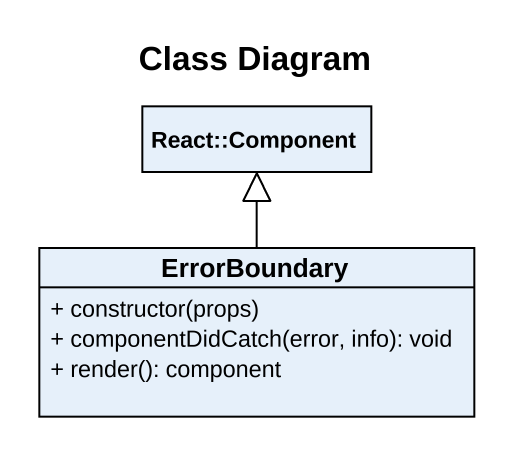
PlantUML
@startuml
title Class Diagram
hide circle
hide empty members
skinparam classAttributeIconSize 0
class "React::Component" as React_Component
class ErrorBoundary {
  + constructor(props)
  + componentDidCatch(error, info): void
  + render(): component
}
ErrorBoundary -up-|> React_Component
@enduml
